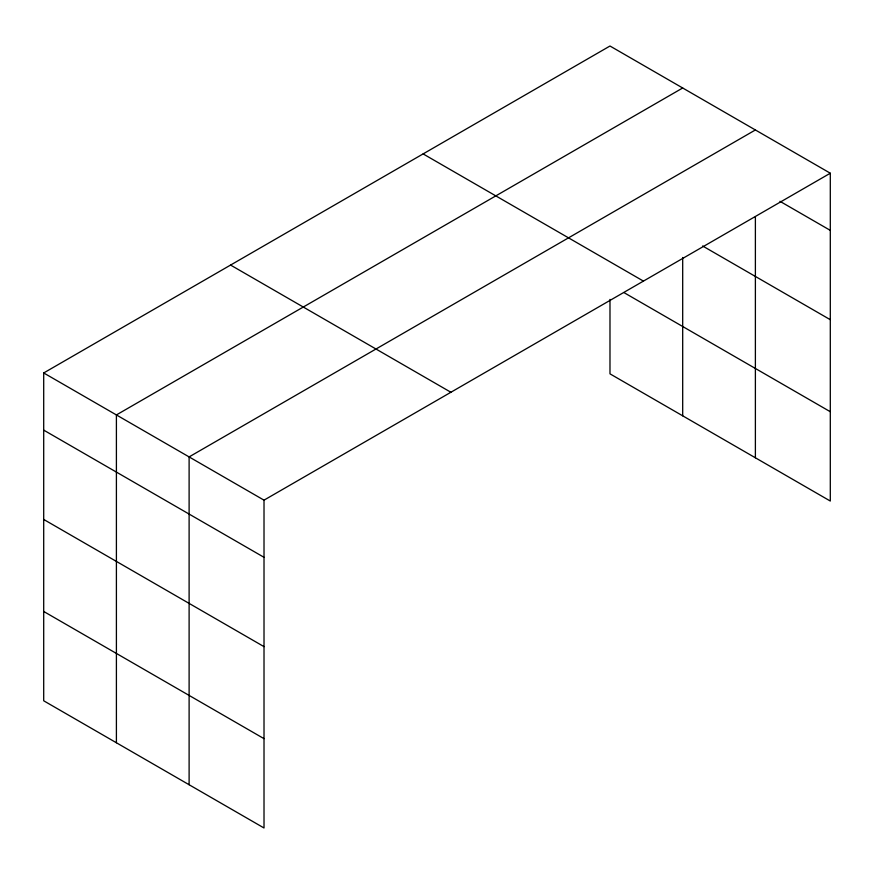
<?xml version="1.0" encoding="UTF-8"?>
<svg xmlns="http://www.w3.org/2000/svg" width="874" height="874" viewBox="0 0 874 874"><rect width="100%" height="100%" fill="white"/><g stroke="black" fill="none" stroke-linecap="round" stroke-linejoin="round"><path stroke-width="1.31" d="M43.7 372.958L264.014 500.157L264.014 827.984L43.7 700.784L43.7 372.958L609.986 46.016L830.3 173.216L830.3 501.042L609.986 373.843L609.986 299.411M682.692 87.99L116.406 414.932L116.406 742.758M755.387 129.964L189.112 456.905L189.112 784.732M264.014 500.157L830.3 173.216M779.969 201.315L830.3 230.375M702.62 245.976L830.3 319.698M423.114 153.911L643.428 281.1M624.058 292.648L830.3 411.72M230.572 265.062L450.886 392.262M43.7 430.117L264.014 557.317M43.7 519.44L264.014 646.64M43.7 611.461L264.014 738.661M755.387 216.894L755.387 457.79M682.692 257.48L682.692 415.816"/></g></svg>
